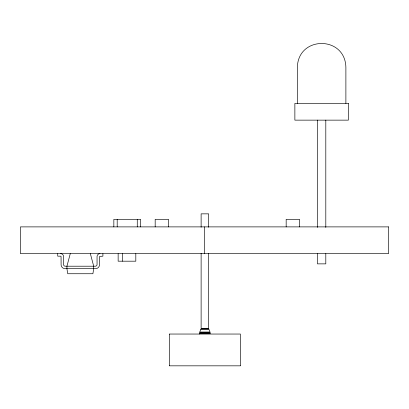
<?xml version="1.0" encoding="UTF-8"?>
<svg xmlns="http://www.w3.org/2000/svg" width="409" height="409" viewBox="0 0 409 409"><rect width="100%" height="100%" fill="white"/><g stroke="black" fill="none" stroke-linecap="round" stroke-linejoin="round"><path stroke-width="0.61" d="M169.331 334.122L169.331 365.743M70.276 253.657L66.933 266.208L66.933 268.718L67.73 273.739L92.899 273.739L93.702 268.718L93.702 266.208L90.353 253.657M169.392 334.041L240.395 334.046L240.441 365.743M201.09 328.325L208.687 328.325M200.988 328.846L208.784 328.846M199.582 332.537L210.19 332.537M199.485 333.059L210.292 333.059M199.449 333.591L210.323 333.591M169.418 365.83L240.359 365.83M345.886 103.405L345.886 67.434C345.308 35.522 297.936 35.522 297.363 67.434L297.363 103.405M325.804 120.139L325.804 227.455M325.804 253.646L325.804 263.866L317.44 263.866L317.44 253.646M317.44 120.139L317.44 227.455M299.552 226.888L299.552 219.357L286.167 219.357L286.167 226.888M208.651 227.22L208.651 213.851L201.121 213.851L201.121 227.22M208.651 253.319L208.651 327.793M204.5 226.888L204.5 253.657M201.121 253.319L201.121 327.793M199.531 333.591L199.531 334.035M168.559 226.888L168.559 219.357L155.175 219.357L155.175 226.888M140.619 226.888L140.619 219.357L113.845 219.357L113.845 226.888M137.271 219.357L137.271 226.888M135.814 253.657L135.814 261.187L118.145 261.187L118.145 253.657M122.429 253.657L122.429 261.187M117.194 219.357L117.194 226.888M102.904 253.657L102.904 256.167L99.597 256.428L99.525 265.078A4.187 4.187 0 0 1 95.921 268.687L64.709 268.687A4.187 4.187 0 0 1 61.105 265.078L61.053 256.479L60.711 256.177L57.73 256.167L57.73 253.657M60.655 253.657A2.929 2.929 0 0 1 63.584 256.586L63.584 264.536A1.672 1.672 0 0 0 65.256 266.208L95.374 266.208A1.672 1.672 0 0 0 97.051 264.536L97.051 256.586A2.929 2.929 0 0 1 99.975 253.657M200.824 329.347L199.75 332.036L210.027 332.036L208.953 329.347L200.824 329.347M348.376 103.405L294.869 103.405L294.869 120.139L348.376 120.139L348.376 103.405M388.55 226.888L20.45 226.888L20.45 253.657L388.55 253.657L388.55 226.888"/></g></svg>
